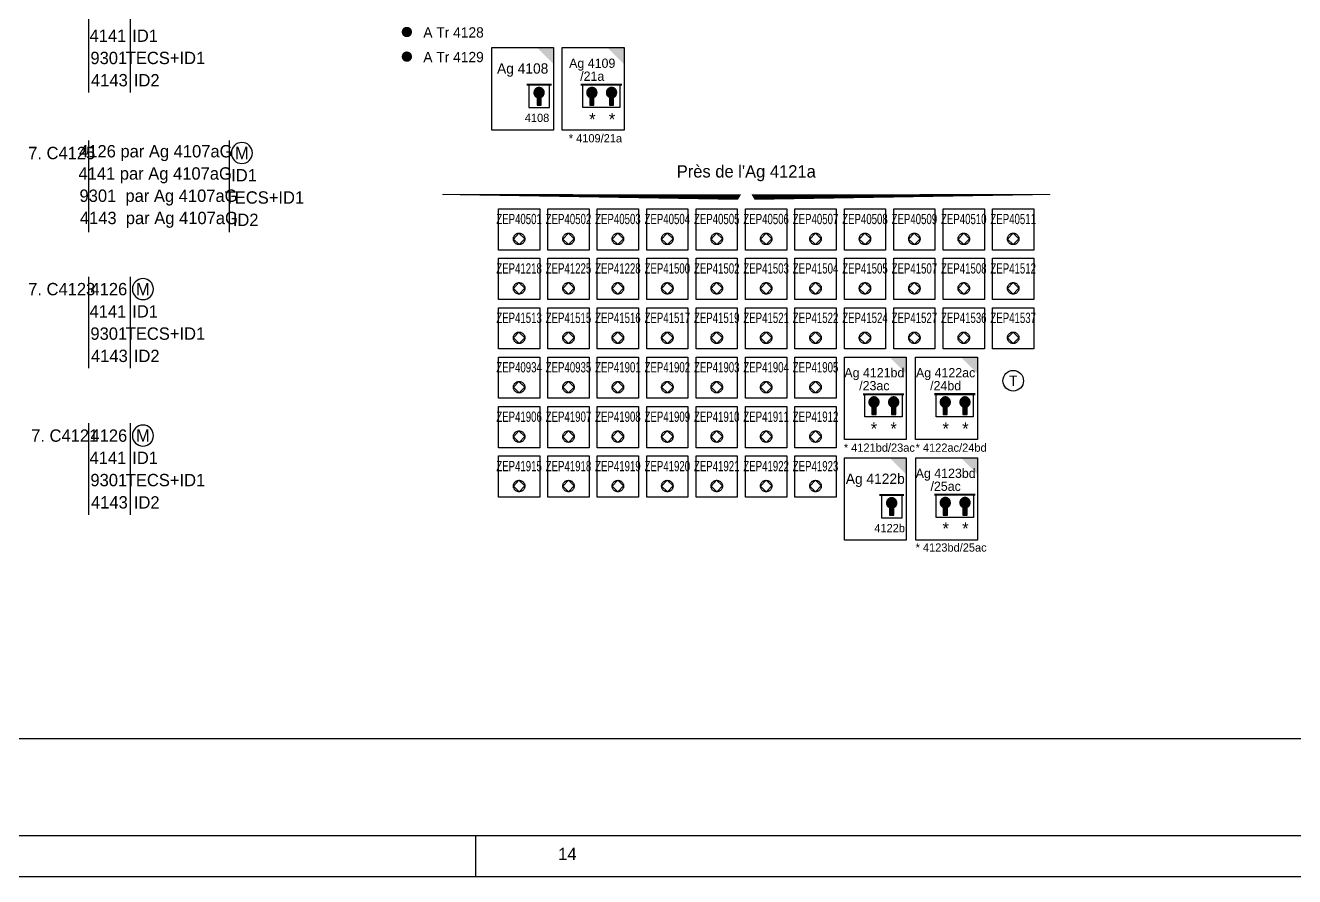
# Model space of a CAD drawing. Header units: metres. Extents: x 0 to 4410, y 0 to 594.
# Drawn here: x 2620.6 to 2928.8, y 0 to 206.7 of the extents above; entities that cross this region are included whole.
import ezdxf
from ezdxf.enums import TextEntityAlignment as Align

# ---------------------------------------------------------------- set-up
doc = ezdxf.new("R2010")
doc.units = ezdxf.units.M
doc.linetypes.add('CONTINU', pattern=[5000, 5000, 0])
doc.layers.add('FORMAT', color=7, linetype='Continuous')
doc.layers.add('PROFIL', color=7, linetype='Continuous')
doc.styles.add('es_norme', font='es_isocp.shx')
doc.styles.add('ISO8C1', font='es_isocp.shx')

# ---------------------------------------------------------------- blocks, each defined once
blk = doc.blocks.new('cap2c')
at = {"linetype": 'CONTINU'}
for p, q in [((-10, 5.5), (-10, 11)), ((-1, 11), (-1, 5.5)), ((-1, 5.5), (-10, 5.5))]:
    blk.add_line(p, q, dxfattribs=at)
at = {"linetype": 'CONTINU', "const_width": 0.5}
blk.add_lwpolyline([(-0.5, 11), (-10.5, 11)], dxfattribs=at)
blk = doc.blocks.new('CLEP')
for points in [[(-1.11, 0.64), (1.11, 0.64), (-1.28, 0), (1.28, 0)], [(-1.28, 0), (1.28, 0), (-1.11, -0.64), (1.11, -0.64)], [(-0.64, 1.11), (0.64, 1.11), (-1.11, 0.64), (1.11, 0.64)], [(0, 1.28), (0, 1.28), (-0.64, 1.11), (0.64, 1.11)], [(-1.11, -0.64), (1.11, -0.64), (-0.64, -1.11), (0.64, -1.11)], [(-0.64, -1.11), (0.64, -1.11), (-0.5, -1.14), (0.5, -1.14)], [(-0.5, -1.14), (0.5, -1.14), (-0.5, -3), (0.5, -3)]]:
    blk.add_solid(points)
blk = doc.blocks.new('cap1c')
at = {"linetype": 'CONTINU'}
for p, q in [((-6, 11), (-6, 5.5)), ((-1, 5.5), (-1, 11)), ((-6, 5.5), (-1, 5.5))]:
    blk.add_line(p, q, dxfattribs=at)
at = {"linetype": 'CONTINU', "const_width": 0.5}
blk.add_lwpolyline([(-0.5, 11), (-6.5, 11)], dxfattribs=at)
blk = doc.blocks.new('zep')
for p, q in [((0, 10), (10, 10)), ((0, 0), (0, 10)), ((10, 10), (10, 0)), ((10, 0), (0, 0))]:
    blk.add_line(p, q)
at = {"linetype": 'CONTINU'}
blk.add_lwpolyline([(6.39, 2.72), (4.98, 4.09), (3.61, 2.68), (5.02, 1.31)], close=True, dxfattribs=at)
blk.add_circle((5, 2.7), 1.39, dxfattribs=at)
at = {"linetype": 'CONTINU', "style": 'ISO8C1', "width": 0.7}
blk.add_attdef('1L', text='', height=2.5, dxfattribs=at).set_placement((5, 6.29), align=Align.CENTER)
blk = doc.blocks.new('TEL')
blk.add_circle((0, 0), 2.5)
at = {"linetype": 'Continuous', "style": 'ISO8C1'}
blk.add_attdef('TEXTEG', text='', height=2.5, dxfattribs=at).set_placement((-4, -1), align=Align.RIGHT)
at = {"style": 'ISO8C1'}
blk.add_attdef('OO', text='', height=2.5, dxfattribs=at).set_placement((0, 0), align=Align.MIDDLE)
at = {"linetype": 'Continuous', "style": 'ISO8C1'}
blk.add_attdef('TEXTED', (4, -1), '', height=2.5, dxfattribs=at)

msp = doc.modelspace()

# ---------------------------------------------------------------- linework, layer by layer
at = {"linetype": 'Continuous'}
for p, q in [((2635.961, 212.563), (2635.961, 190.363)), ((2646.046, 212.563), (2646.046, 190.363)), ((2635.961, 178.68), (2635.961, 156.48)), ((2670.071, 178.68), (2670.071, 156.48)), ((2673.181, 178.23), (2673.171, 178.23)), ((2673.171, 173.13), (2673.181, 173.13)), ((2635.961, 145.636), (2635.961, 123.436)), ((2646.046, 145.636), (2646.046, 123.436)), ((2649.156, 145.186), (2649.146, 145.186)), ((2649.146, 140.086), (2649.156, 140.086)), ((2635.961, 110.072), (2635.961, 87.872)), ((2646.046, 110.072), (2646.046, 87.872)), ((2649.156, 109.622), (2649.146, 109.622)), ((2649.146, 104.522), (2649.156, 104.522))]:
    msp.add_line(p, q, dxfattribs=at)
at = {"linetype": 'CONTINU'}
for p, q in [((2733.873, 181.255), (2733.873, 201.255)), ((2733.873, 201.255), (2748.873, 201.255)), ((2748.873, 201.255), (2748.873, 181.255)), ((2750.985, 201.257), (2765.985, 201.257)), ((2750.985, 181.257), (2750.985, 201.257)), ((2765.985, 201.257), (2765.985, 181.257)), ((2744.854, 189.187), (2744.854, 187.333)), ((2745.854, 187.333), (2745.854, 189.187)), ((2757.672, 189.189), (2757.672, 187.334)), ((2758.672, 187.334), (2758.672, 189.189)), ((2762.453, 189.189), (2762.453, 187.334)), ((2763.453, 187.334), (2763.453, 189.189)), ((2744.854, 187.333), (2745.854, 187.333)), ((2757.672, 187.334), (2758.672, 187.334)), ((2762.453, 187.334), (2763.453, 187.334)), ((2748.873, 181.255), (2733.873, 181.255)), ((2765.985, 181.257), (2750.985, 181.257)), ((2819.495, 126.121), (2834.495, 126.121)), ((2819.495, 106.121), (2819.495, 126.121)), ((2834.495, 126.121), (2834.495, 106.121)), ((2836.807, 126.123), (2851.807, 126.123)), ((2836.807, 106.123), (2836.807, 126.123)), ((2851.807, 126.123), (2851.807, 106.123)), ((2826.183, 114.053), (2826.183, 112.199)), ((2827.183, 112.199), (2827.183, 114.053)), ((2830.964, 114.053), (2830.964, 112.199)), ((2831.964, 112.199), (2831.964, 114.053)), ((2843.495, 114.055), (2843.495, 112.201)), ((2844.495, 112.201), (2844.495, 114.055)), ((2848.276, 114.055), (2848.276, 112.201)), ((2849.276, 112.201), (2849.276, 114.055)), ((2826.183, 112.199), (2827.183, 112.199)), ((2830.964, 112.199), (2831.964, 112.199)), ((2843.495, 112.201), (2844.495, 112.201)), ((2848.276, 112.201), (2849.276, 112.201)), ((2834.495, 106.121), (2819.495, 106.121)), ((2851.807, 106.123), (2836.807, 106.123)), ((2819.501, 81.643), (2819.501, 101.643)), ((2819.501, 101.643), (2834.501, 101.643)), ((2834.501, 101.643), (2834.501, 81.643)), ((2836.815, 101.701), (2851.815, 101.701)), ((2836.815, 81.701), (2836.815, 101.701)), ((2851.815, 101.701), (2851.815, 81.701)), ((2830.483, 89.576), (2830.483, 87.721)), ((2831.483, 87.721), (2831.483, 89.576)), ((2843.502, 89.633), (2843.502, 87.779)), ((2844.502, 87.779), (2844.502, 89.633)), ((2848.283, 89.633), (2848.283, 87.779)), ((2849.283, 87.779), (2849.283, 89.633)), ((2830.483, 87.721), (2831.483, 87.721)), ((2843.502, 87.779), (2844.502, 87.779)), ((2848.283, 87.779), (2849.283, 87.779)), ((2834.501, 81.643), (2819.501, 81.643)), ((2851.815, 81.701), (2836.815, 81.701))]:
    msp.add_line(p, q, dxfattribs=at)
at = {"const_width": 1.25}
for points in [[(2712.618, 205.062, 1), (2713.868, 205.062, 1)], [(2712.618, 199.08, 1), (2713.868, 199.08, 1)]]:
    msp.add_lwpolyline(points, format="xyb", close=True, dxfattribs=at)
at = {"linetype": 'Continuous'}
msp.add_lwpolyline([(2720.224, 162.767, 0, 0, 0), (2721.874, 165.625, 0.22, 1.32, 0), (2794.019, 164.965, 0, 0, 0), (2795.669, 167.822, 0, 0, 0), (2797.319, 164.965, 1.32, 0.22, 0), (2869.464, 165.625, 0, 0, 0), (2871.114, 162.767, 0, 0, 0)], format="xyseb", dxfattribs=at)
at = {"linetype": 'CONTINU'}
for centre in [(2745.354, 190.333), (2758.172, 190.334), (2762.953, 190.334), (2826.683, 115.199), (2831.464, 115.199), (2843.995, 115.201), (2848.776, 115.201), (2830.983, 90.721), (2844.002, 90.779), (2848.783, 90.779)]:
    msp.add_arc(centre, 1.25, 293.57818, 246.42182, dxfattribs=at)
at = {"linetype": 'Continuous'}
for centre, start, end in [((2673.171, 175.68), 90, 270), ((2673.181, 175.68), 270, 90), ((2649.146, 142.636), 90, 270), ((2649.156, 142.636), 270, 90), ((2649.146, 107.072), 90, 270), ((2649.156, 107.072), 270, 90)]:
    msp.add_arc(centre, 2.55, start, end, dxfattribs=at)
for points in [[(2748.873, 201.255), (2744.873, 201.255), (2748.873, 197.255)], [(2765.985, 201.257), (2761.985, 201.257), (2765.985, 197.257)], [(2834.495, 126.121), (2830.495, 126.121), (2834.495, 122.121)], [(2851.807, 126.123), (2847.807, 126.123), (2851.807, 122.123)], [(2834.501, 101.643), (2830.501, 101.643), (2834.501, 97.643)], [(2851.815, 101.701), (2847.815, 101.701), (2851.815, 97.701)]]:
    msp.add_solid(points, dxfattribs=at)
at = {"layer": 'FORMAT', "linetype": 'Continuous', "ltscale": 0.8}
msp.add_line((2730, 0), (2730, 10), dxfattribs=at)
for points in [[(0, 0), (4410, 0), (4410, 594), (0, 594)], [(10, 10), (4400, 10), (4400, 584), (10, 584)]]:
    msp.add_lwpolyline(points, close=True, dxfattribs=at)
at = {"layer": 'PROFIL', "linetype": 'Continuous'}
msp.add_line((2559.917, 33.5), (3794.417, 33.5), dxfattribs=at)

# ---------------------------------------------------------------- block references
at = {"linetype": 'Continuous'}
for name, p in [('cap1c', (2748.873, 181.255)), ('CLEP', (2745.354, 190.336)), ('cap2c', (2765.985, 181.257)), ('CLEP', (2758.172, 190.338)), ('CLEP', (2762.953, 190.338)), ('cap2c', (2834.495, 106.121)), ('cap2c', (2851.807, 106.123)), ('CLEP', (2826.683, 115.202)), ('CLEP', (2831.464, 115.202)), ('CLEP', (2843.995, 115.204)), ('CLEP', (2848.776, 115.204)), ('cap1c', (2834.501, 81.643)), ('cap2c', (2851.815, 81.701)), ('CLEP', (2830.983, 90.725)), ('CLEP', (2844.002, 90.782)), ('CLEP', (2848.783, 90.782))]:
    msp.add_blockref(name, p, dxfattribs=at)
for name, p, values in [('zep', (2735.495, 152.121), {'1L': 'ZEP40501'}), ('zep', (2747.495, 152.121), {'1L': 'ZEP40502'}), ('zep', (2759.495, 152.121), {'1L': 'ZEP40503'}), ('zep', (2771.495, 152.121), {'1L': 'ZEP40504'}), ('zep', (2783.495, 152.121), {'1L': 'ZEP40505'}), ('zep', (2795.495, 152.121), {'1L': 'ZEP40506'}), ('zep', (2807.495, 152.121), {'1L': 'ZEP40507'}), ('zep', (2819.495, 152.121), {'1L': 'ZEP40508'}), ('zep', (2831.495, 152.121), {'1L': 'ZEP40509'}), ('zep', (2843.495, 152.121), {'1L': 'ZEP40510'}), ('zep', (2855.495, 152.121), {'1L': 'ZEP40511'}), ('zep', (2735.495, 140.121), {'1L': 'ZEP41218'}), ('zep', (2747.495, 140.121), {'1L': 'ZEP41225'}), ('zep', (2759.495, 140.121), {'1L': 'ZEP41228'}), ('zep', (2771.495, 140.121), {'1L': 'ZEP41500'}), ('zep', (2783.495, 140.121), {'1L': 'ZEP41502'}), ('zep', (2795.495, 140.121), {'1L': 'ZEP41503'}), ('zep', (2807.495, 140.121), {'1L': 'ZEP41504'}), ('zep', (2819.495, 140.121), {'1L': 'ZEP41505'}), ('zep', (2831.495, 140.121), {'1L': 'ZEP41507'}), ('zep', (2843.495, 140.121), {'1L': 'ZEP41508'}), ('zep', (2855.495, 140.121), {'1L': 'ZEP41512'}), ('zep', (2735.495, 128.121), {'1L': 'ZEP41513'}), ('zep', (2747.495, 128.121), {'1L': 'ZEP41515'}), ('zep', (2759.495, 128.121), {'1L': 'ZEP41516'}), ('zep', (2771.495, 128.121), {'1L': 'ZEP41517'}), ('zep', (2783.495, 128.121), {'1L': 'ZEP41519'}), ('zep', (2795.495, 128.121), {'1L': 'ZEP41521'}), ('zep', (2807.495, 128.121), {'1L': 'ZEP41522'}), ('zep', (2819.495, 128.121), {'1L': 'ZEP41524'}), ('zep', (2831.495, 128.121), {'1L': 'ZEP41527'}), ('zep', (2843.495, 128.121), {'1L': 'ZEP41536'}), ('zep', (2855.495, 128.121), {'1L': 'ZEP41537'}), ('zep', (2735.495, 116.121), {'1L': 'ZEP40934'}), ('zep', (2747.495, 116.121), {'1L': 'ZEP40935'}), ('zep', (2759.495, 116.121), {'1L': 'ZEP41901'}), ('zep', (2771.495, 116.121), {'1L': 'ZEP41902'}), ('zep', (2783.495, 116.121), {'1L': 'ZEP41903'}), ('zep', (2795.495, 116.121), {'1L': 'ZEP41904'}), ('zep', (2807.495, 116.121), {'1L': 'ZEP41905'}), ('TEL', (2860.495, 120.386), {'OO': 'T'}), ('zep', (2735.495, 104.121), {'1L': 'ZEP41906'}), ('zep', (2747.495, 104.121), {'1L': 'ZEP41907'}), ('zep', (2759.495, 104.121), {'1L': 'ZEP41908'}), ('zep', (2771.495, 104.121), {'1L': 'ZEP41909'}), ('zep', (2783.495, 104.121), {'1L': 'ZEP41910'}), ('zep', (2795.495, 104.121), {'1L': 'ZEP41911'}), ('zep', (2807.495, 104.121), {'1L': 'ZEP41912'}), ('zep', (2735.495, 92.121), {'1L': 'ZEP41915'}), ('zep', (2747.495, 92.121), {'1L': 'ZEP41918'}), ('zep', (2759.495, 92.121), {'1L': 'ZEP41919'}), ('zep', (2771.495, 92.121), {'1L': 'ZEP41920'}), ('zep', (2783.495, 92.121), {'1L': 'ZEP41921'}), ('zep', (2795.495, 92.121), {'1L': 'ZEP41922'}), ('zep', (2807.495, 92.121), {'1L': 'ZEP41923'})]:
    msp.add_blockref(name, p, dxfattribs=at).add_auto_attribs(values)

# ---------------------------------------------------------------- texts
at = {"linetype": 'Continuous', "style": 'es_norme'}
for s, p in [('4141', (2640.641, 204.163)), ('9301', (2640.854, 198.763)), ('4143', (2641.004, 193.363)), ('4126 par Ag 4107aG', (2652.266, 175.68)), ('M', (2673.176, 175.68)), ('4141 par Ag 4107aG', (2652.116, 170.28)), ('9301  par Ag 4107aG', (2652.929, 164.88)), ('4143  par Ag 4107aG', (2653.016, 159.48)), ('4126', (2640.866, 142.636)), ('M', (2649.151, 142.636)), ('4141', (2640.641, 137.236)), ('9301', (2640.854, 131.836)), ('4143', (2641.004, 126.436)), ('4126', (2640.866, 107.072)), ('4141', (2640.641, 101.672)), ('9301', (2640.854, 96.272)), ('4143', (2641.004, 90.872))]:
    msp.add_text(s, height=3, dxfattribs=at).set_placement(p, align=Align.MIDDLE)
at = {"color": 0, "linetype": 'Continuous', "style": 'es_norme'}
for s, p in [('ID1', (2649.676, 204.163)), ('TECS+ID1', (2654.626, 198.763)), ('ID2', (2650.066, 193.363)), ('ID1', (2673.701, 170.28)), ('TECS+ID1', (2678.651, 164.88)), ('ID2', (2674.092, 159.48)), ('ID1', (2649.676, 137.236)), ('TECS+ID1', (2654.626, 131.836)), ('ID2', (2650.066, 126.436)), ('M', (2649.151, 107.072)), ('ID1', (2649.676, 101.672)), ('TECS+ID1', (2654.626, 96.272)), ('ID2', (2650.066, 90.872))]:
    msp.add_text(s, height=3, dxfattribs=at).set_placement(p, align=Align.MIDDLE)
at = {"style": 'ISO8C1'}
for s, p in [('A Tr 4128', (2717.243, 203.709)), ('A Tr 4129', (2717.243, 197.726))]:
    msp.add_text(s, height=2.5, dxfattribs=at).set_placement(p)
at = {"linetype": 'CONTINU', "style": 'es_norme'}
for s, height, p in [('Ag 4108', 2.5, (2741.373, 194.955)), ('Ag 4109', 2.2523, (2758.262, 196.352)), ('/21a', 2.2523, (2758.262, 193.201)), ('4108', 2, (2744.855, 183.216)), ('*', 3, (2758.293, 182.373)), ('*', 3, (2763.074, 182.373)), ('Ag 4121bd', 2.2523, (2826.773, 121.216)), ('Ag 4122ac', 2.2523, (2844.085, 121.218)), ('/23ac', 2.2523, (2826.773, 118.065)), ('/24bd', 2.2523, (2844.085, 118.067)), ('*', 3, (2826.678, 107.262)), ('*', 3, (2831.459, 107.262)), ('*', 3, (2844.103, 107.262)), ('*', 3, (2848.884, 107.262)), ('Ag 4123bd', 2.2523, (2844.092, 96.796)), ('Ag 4122b', 2.5, (2827.001, 95.343)), ('/25ac', 2.2523, (2844.092, 93.646)), ('4122b', 2, (2830.484, 83.605)), ('*', 3, (2844.101, 83.015)), ('*', 3, (2848.882, 83.015))]:
    msp.add_text(s, height=height, dxfattribs=at).set_placement(p, align=Align.CENTER)
at = {"linetype": 'Continuous', "style": 'es_norme'}
for s, p in [('* 4109/21a', (2752.569, 179.257)), ('* 4121bd/23ac', (2819.37, 104.145)), ('* 4122ac/24bd', (2836.795, 104.145)), ('* 4123bd/25ac', (2836.793, 79.899))]:
    msp.add_text(s, height=2, dxfattribs=at).set_placement(p, align=Align.MIDDLE_LEFT)
for s, p in [('7. C4125', (2621.282, 174.18)), ('7. C4123', (2621.282, 141.136)), ('7. C4121', (2622.006, 105.572))]:
    msp.add_text(s, height=3, dxfattribs=at).set_placement(p)
msp.add_text("Près de l'Ag 4121a", height=3, dxfattribs=at).set_placement((2795.669, 168.822), align=Align.BOTTOM_CENTER)
at = {"layer": 'FORMAT', "linetype": 'Continuous', "ltscale": 0.8, "style": 'es_norme'}
msp.add_text('14', height=3, dxfattribs=at).set_placement((2750, 4))

doc.saveas('drawing.dxf')
